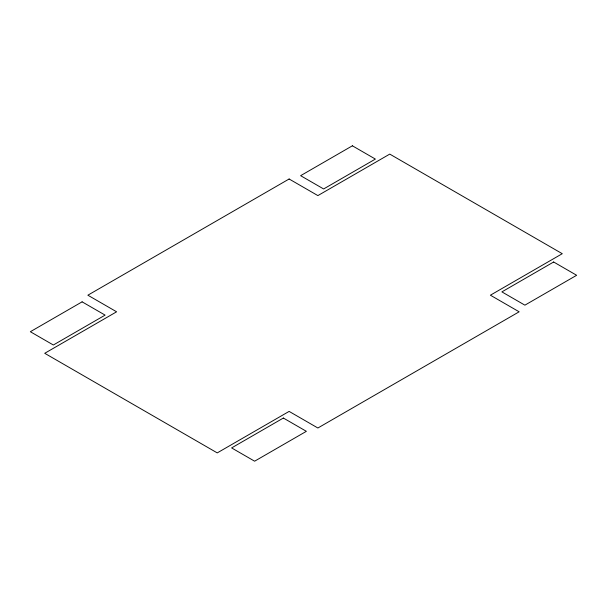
<?xml version="1.0" encoding="UTF-8"?>
<svg xmlns="http://www.w3.org/2000/svg" width="607" height="607" viewBox="0 0 607 607"><rect width="100%" height="100%" fill="white"/><g stroke="black" fill="none" stroke-linecap="round" stroke-linejoin="round"><path stroke-width="0.91" d="M289.122 178.997L87.856 295.199L116.605 311.801L44.728 353.297L217.245 452.898L289.122 411.402L317.878 428.003L519.144 311.801L490.395 295.199L562.272 253.703L389.755 154.102L317.878 195.598L289.122 178.997M82.104 301.838L30.35 331.718L53.355 345.004L105.11 315.116L82.104 301.838M352.379 145.801L300.624 175.681L323.63 188.959L375.384 159.08L352.379 145.801M283.37 418.041L231.616 447.92L254.621 461.199L306.376 431.319L283.37 418.041M553.645 261.996L501.89 291.884L524.896 305.162L576.65 275.282L553.645 261.996"/></g></svg>
